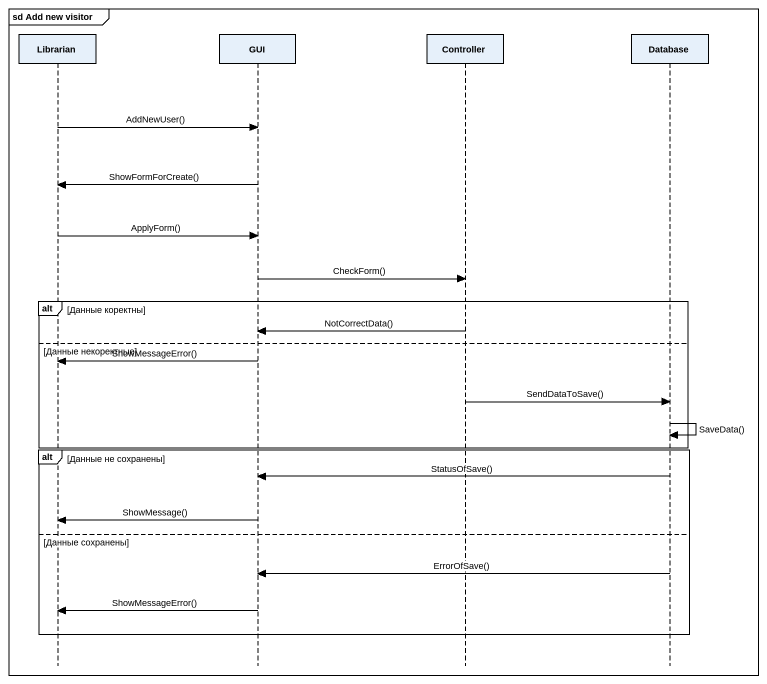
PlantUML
@startuml
mainframe sd Add new visitor
hide footbox
participant Librarian
participant GUI
participant Controller
participant "Database" as Database_

Librarian -> GUI : AddNewUser()
GUI -> Librarian : ShowFormForCreate()
Librarian -> GUI : ApplyForm()
GUI -> Controller : CheckForm()
alt Данные коректны
  Controller -> GUI : NotCorrectData()
else Данные некоректные
  GUI -> Librarian : ShowMessageError()
  Controller -> Database_ : SendDataToSave()
  Database_ -> Database_ : SaveData()
end
alt Данные не сохранены
  Database_ -> GUI : StatusOfSave()
  GUI -> Librarian : ShowMessage()
else Данные сохранены
  Database_ -> GUI : ErrorOfSave()
  GUI -> Librarian : ShowMessageError()
end
@enduml
